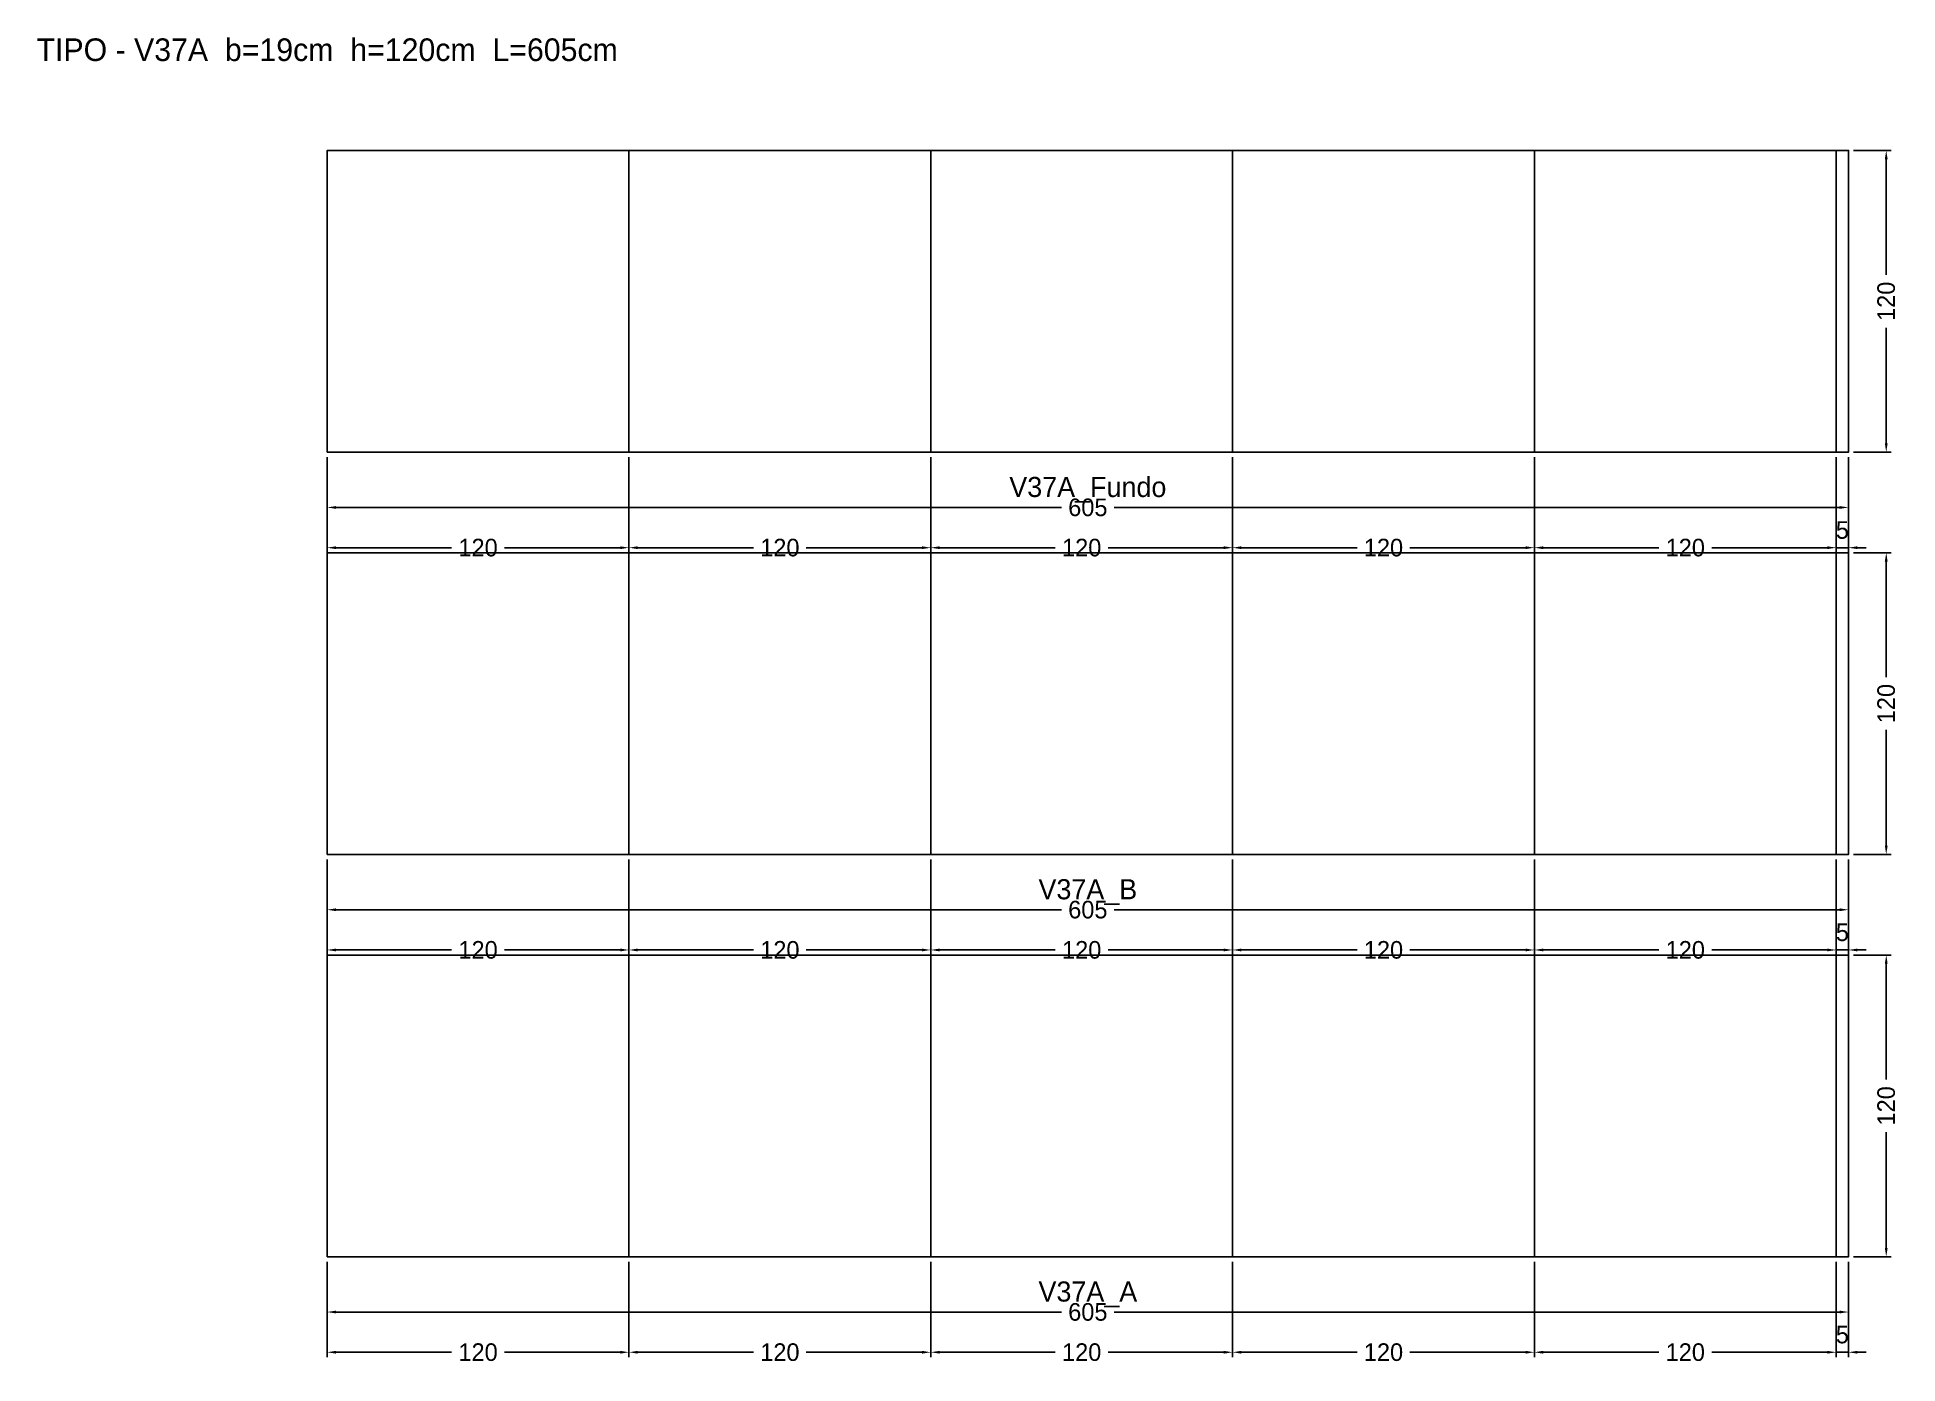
# Model space of a CAD drawing. Header units: metres. Extents: x -115 to 624, y -43 to 485.
import ezdxf

# ---------------------------------------------------------------- set-up
doc = ezdxf.new("R2010")
doc.units = ezdxf.units.M
for name, color, linetype in [('COTA', 3, 'Continuous'), ('NOMENCLATURA', 2, 'Continuous'), ('Paineis', 7, 'Continuous'), ('Texto Secao', 2, 'Continuous')]:
    doc.layers.add(name, color=color, linetype=linetype)
doc.dimstyles.new('COTA_VIG', dxfattribs={"dimtxt": 7, "dimasz": 3.5, "dimexe": 2, "dimexo": 2, "dimgap": 1.5, "dimtad": 1, "dimdec": 1, "dimcen": 2.5, "dimclrd": 3, "dimclre": 3, "dimclrt": 3, "dimazin": 3, "dimtfac": 1, "dimtmove": 0, "dimatfit": 3})

# ---------------------------------------------------------------- blocks, each defined once
blk = doc.blocks.new('_CLOSEDFILLED')
at = {"color": 0, "linetype": 'BYBLOCK'}
blk.add_solid([(-1, 0.16), (0, 0), (-1, -0.16)], dxfattribs=at)
blk = doc.blocks.new('*D1')
at = {"color": 3}
for p, q in [((0, -2), (0, -24)), ((604.9, -2), (604.9, -24)), ((3.5, -22), (291.95, -22)), ((312.95, -22), (601.4, -22))]:
    blk.add_line(p, q, dxfattribs=at)
at = {"layer": 'Defpoints'}
for p in [(0, 0), (604.9, 0), (0, -22)]:
    blk.add_point(p, dxfattribs=at)
at = {"layer": 'COTA', "color": 3, "xscale": 3.5, "yscale": 3.5, "rotation": 180}
blk.add_blockref('_CLOSEDFILLED', (0, -22), dxfattribs=at)
at = {"layer": 'COTA', "color": 3, "xscale": 3.5, "yscale": 3.5}
blk.add_blockref('_CLOSEDFILLED', (604.9, -22), dxfattribs=at)
at = {"layer": 'COTA', "color": 3, "insert": (302.45, -22), "char_height": 7, "attachment_point": 5}
blk.add_mtext('605', dxfattribs=at)
blk = doc.blocks.new('*D2')
at = {"color": 3}
for p, q in [((0, -2), (0, -40)), ((120, -2), (120, -40)), ((3.5, -38), (49.5, -38)), ((70.5, -38), (116.5, -38))]:
    blk.add_line(p, q, dxfattribs=at)
at = {"layer": 'Defpoints'}
for p in [(0, 0), (120, 0), (0, -38)]:
    blk.add_point(p, dxfattribs=at)
at = {"layer": 'COTA', "color": 3, "xscale": 3.5, "yscale": 3.5, "rotation": 180}
blk.add_blockref('_CLOSEDFILLED', (0, -38), dxfattribs=at)
at = {"layer": 'COTA', "color": 3, "xscale": 3.5, "yscale": 3.5}
blk.add_blockref('_CLOSEDFILLED', (120, -38), dxfattribs=at)
at = {"layer": 'COTA', "color": 3, "insert": (60, -38), "char_height": 7, "attachment_point": 5}
blk.add_mtext('120', dxfattribs=at)
blk = doc.blocks.new('*D3')
at = {"color": 3}
for p, q in [((120, -2), (120, -40)), ((240, -2), (240, -40)), ((123.5, -38), (169.5, -38)), ((190.5, -38), (236.5, -38))]:
    blk.add_line(p, q, dxfattribs=at)
at = {"layer": 'Defpoints'}
for p in [(120, 0), (240, 0), (120, -38)]:
    blk.add_point(p, dxfattribs=at)
at = {"layer": 'COTA', "color": 3, "xscale": 3.5, "yscale": 3.5, "rotation": 180}
blk.add_blockref('_CLOSEDFILLED', (120, -38), dxfattribs=at)
at = {"layer": 'COTA', "color": 3, "xscale": 3.5, "yscale": 3.5}
blk.add_blockref('_CLOSEDFILLED', (240, -38), dxfattribs=at)
at = {"layer": 'COTA', "color": 3, "insert": (180, -38), "char_height": 7, "attachment_point": 5}
blk.add_mtext('120', dxfattribs=at)
blk = doc.blocks.new('*D4')
at = {"color": 3}
for p, q in [((240, -2), (240, -40)), ((360, -2), (360, -40)), ((243.5, -38), (289.5, -38)), ((310.5, -38), (356.5, -38))]:
    blk.add_line(p, q, dxfattribs=at)
at = {"layer": 'Defpoints'}
for p in [(240, 0), (360, 0), (240, -38)]:
    blk.add_point(p, dxfattribs=at)
at = {"layer": 'COTA', "color": 3, "xscale": 3.5, "yscale": 3.5, "rotation": 180}
blk.add_blockref('_CLOSEDFILLED', (240, -38), dxfattribs=at)
at = {"layer": 'COTA', "color": 3, "xscale": 3.5, "yscale": 3.5}
blk.add_blockref('_CLOSEDFILLED', (360, -38), dxfattribs=at)
at = {"layer": 'COTA', "color": 3, "insert": (300, -38), "char_height": 7, "attachment_point": 5}
blk.add_mtext('120', dxfattribs=at)
blk = doc.blocks.new('*D5')
at = {"color": 3}
for p, q in [((360, -2), (360, -40)), ((480, -2), (480, -40)), ((363.5, -38), (409.5, -38)), ((430.5, -38), (476.5, -38))]:
    blk.add_line(p, q, dxfattribs=at)
at = {"layer": 'Defpoints'}
for p in [(360, 0), (480, 0), (360, -38)]:
    blk.add_point(p, dxfattribs=at)
at = {"layer": 'COTA', "color": 3, "xscale": 3.5, "yscale": 3.5, "rotation": 180}
blk.add_blockref('_CLOSEDFILLED', (360, -38), dxfattribs=at)
at = {"layer": 'COTA', "color": 3, "xscale": 3.5, "yscale": 3.5}
blk.add_blockref('_CLOSEDFILLED', (480, -38), dxfattribs=at)
at = {"layer": 'COTA', "color": 3, "insert": (420, -38), "char_height": 7, "attachment_point": 5}
blk.add_mtext('120', dxfattribs=at)
blk = doc.blocks.new('*D6')
at = {"color": 3}
for p, q in [((480, -2), (480, -40)), ((600, -2), (600, -40)), ((483.5, -38), (529.5, -38)), ((550.5, -38), (596.5, -38))]:
    blk.add_line(p, q, dxfattribs=at)
at = {"layer": 'Defpoints'}
for p in [(480, 0), (600, 0), (480, -38)]:
    blk.add_point(p, dxfattribs=at)
at = {"layer": 'COTA', "color": 3, "xscale": 3.5, "yscale": 3.5, "rotation": 180}
blk.add_blockref('_CLOSEDFILLED', (480, -38), dxfattribs=at)
at = {"layer": 'COTA', "color": 3, "xscale": 3.5, "yscale": 3.5}
blk.add_blockref('_CLOSEDFILLED', (600, -38), dxfattribs=at)
at = {"layer": 'COTA', "color": 3, "insert": (540, -38), "char_height": 7, "attachment_point": 5}
blk.add_mtext('120', dxfattribs=at)
blk = doc.blocks.new('*D7')
at = {"color": 3}
for p, q in [((600, -2), (600, -40)), ((604.9, -2), (604.9, -40)), ((596.5, -38), (593, -38)), ((600, -38), (604.9, -38)), ((608.4, -38), (611.9, -38))]:
    blk.add_line(p, q, dxfattribs=at)
at = {"layer": 'Defpoints'}
for p in [(600, 0), (604.9, 0), (600, -38)]:
    blk.add_point(p, dxfattribs=at)
at = {"layer": 'COTA', "color": 3, "xscale": 3.5, "yscale": 3.5}
blk.add_blockref('_CLOSEDFILLED', (600, -38), dxfattribs=at)
at = {"layer": 'COTA', "color": 3, "xscale": 3.5, "yscale": 3.5, "rotation": 180}
blk.add_blockref('_CLOSEDFILLED', (604.9, -38), dxfattribs=at)
at = {"layer": 'COTA', "color": 3, "insert": (602.45, -31), "char_height": 7, "attachment_point": 5}
blk.add_mtext('5', dxfattribs=at)
blk = doc.blocks.new('*D8')
at = {"color": 3}
for p, q in [((606.9, 120), (621.9, 120)), ((619.9, 70.5), (619.9, 116.5)), ((619.9, 3.5), (619.9, 49.5)), ((606.9, 0), (621.9, 0))]:
    blk.add_line(p, q, dxfattribs=at)
at = {"layer": 'Defpoints'}
for p in [(604.9, 120), (604.9, 0), (619.9, 0)]:
    blk.add_point(p, dxfattribs=at)
at = {"layer": 'COTA', "color": 3, "xscale": 3.5, "yscale": 3.5}
for p, rotation in [((619.9, 120), 90), ((619.9, 0), 270)]:
    blk.add_blockref('_CLOSEDFILLED', p, dxfattribs=dict(at, rotation=rotation))
at = {"layer": 'COTA', "color": 3, "insert": (619.9, 60), "char_height": 7, "attachment_point": 5, "rotation": 90}
blk.add_mtext('120', dxfattribs=at)
blk = doc.blocks.new('*D9')
at = {"color": 3}
for p, q in [((0, 158), (0, 136)), ((604.9, 158), (604.9, 136)), ((3.5, 138), (291.95, 138)), ((312.95, 138), (601.4, 138))]:
    blk.add_line(p, q, dxfattribs=at)
at = {"layer": 'Defpoints'}
for p in [(0, 160), (604.9, 160), (0, 138)]:
    blk.add_point(p, dxfattribs=at)
at = {"layer": 'COTA', "color": 3, "xscale": 3.5, "yscale": 3.5, "rotation": 180}
blk.add_blockref('_CLOSEDFILLED', (0, 138), dxfattribs=at)
at = {"layer": 'COTA', "color": 3, "xscale": 3.5, "yscale": 3.5}
blk.add_blockref('_CLOSEDFILLED', (604.9, 138), dxfattribs=at)
at = {"layer": 'COTA', "color": 3, "insert": (302.45, 138), "char_height": 7, "attachment_point": 5}
blk.add_mtext('605', dxfattribs=at)
blk = doc.blocks.new('*D10')
at = {"color": 3}
for p, q in [((0, 158), (0, 120)), ((120, 158), (120, 120)), ((3.5, 122), (49.5, 122)), ((70.5, 122), (116.5, 122))]:
    blk.add_line(p, q, dxfattribs=at)
at = {"layer": 'Defpoints'}
for p in [(0, 160), (120, 160), (0, 122)]:
    blk.add_point(p, dxfattribs=at)
at = {"layer": 'COTA', "color": 3, "xscale": 3.5, "yscale": 3.5, "rotation": 180}
blk.add_blockref('_CLOSEDFILLED', (0, 122), dxfattribs=at)
at = {"layer": 'COTA', "color": 3, "xscale": 3.5, "yscale": 3.5}
blk.add_blockref('_CLOSEDFILLED', (120, 122), dxfattribs=at)
at = {"layer": 'COTA', "color": 3, "insert": (60, 122), "char_height": 7, "attachment_point": 5}
blk.add_mtext('120', dxfattribs=at)
blk = doc.blocks.new('*D11')
at = {"color": 3}
for p, q in [((120, 158), (120, 120)), ((240, 158), (240, 120)), ((123.5, 122), (169.5, 122)), ((190.5, 122), (236.5, 122))]:
    blk.add_line(p, q, dxfattribs=at)
at = {"layer": 'Defpoints'}
for p in [(120, 160), (240, 160), (120, 122)]:
    blk.add_point(p, dxfattribs=at)
at = {"layer": 'COTA', "color": 3, "xscale": 3.5, "yscale": 3.5, "rotation": 180}
blk.add_blockref('_CLOSEDFILLED', (120, 122), dxfattribs=at)
at = {"layer": 'COTA', "color": 3, "xscale": 3.5, "yscale": 3.5}
blk.add_blockref('_CLOSEDFILLED', (240, 122), dxfattribs=at)
at = {"layer": 'COTA', "color": 3, "insert": (180, 122), "char_height": 7, "attachment_point": 5}
blk.add_mtext('120', dxfattribs=at)
blk = doc.blocks.new('*D12')
at = {"color": 3}
for p, q in [((240, 158), (240, 120)), ((360, 158), (360, 120)), ((243.5, 122), (289.5, 122)), ((310.5, 122), (356.5, 122))]:
    blk.add_line(p, q, dxfattribs=at)
at = {"layer": 'Defpoints'}
for p in [(240, 160), (360, 160), (240, 122)]:
    blk.add_point(p, dxfattribs=at)
at = {"layer": 'COTA', "color": 3, "xscale": 3.5, "yscale": 3.5, "rotation": 180}
blk.add_blockref('_CLOSEDFILLED', (240, 122), dxfattribs=at)
at = {"layer": 'COTA', "color": 3, "xscale": 3.5, "yscale": 3.5}
blk.add_blockref('_CLOSEDFILLED', (360, 122), dxfattribs=at)
at = {"layer": 'COTA', "color": 3, "insert": (300, 122), "char_height": 7, "attachment_point": 5}
blk.add_mtext('120', dxfattribs=at)
blk = doc.blocks.new('*D13')
at = {"color": 3}
for p, q in [((360, 158), (360, 120)), ((480, 158), (480, 120)), ((363.5, 122), (409.5, 122)), ((430.5, 122), (476.5, 122))]:
    blk.add_line(p, q, dxfattribs=at)
at = {"layer": 'Defpoints'}
for p in [(360, 160), (480, 160), (360, 122)]:
    blk.add_point(p, dxfattribs=at)
at = {"layer": 'COTA', "color": 3, "xscale": 3.5, "yscale": 3.5, "rotation": 180}
blk.add_blockref('_CLOSEDFILLED', (360, 122), dxfattribs=at)
at = {"layer": 'COTA', "color": 3, "xscale": 3.5, "yscale": 3.5}
blk.add_blockref('_CLOSEDFILLED', (480, 122), dxfattribs=at)
at = {"layer": 'COTA', "color": 3, "insert": (420, 122), "char_height": 7, "attachment_point": 5}
blk.add_mtext('120', dxfattribs=at)
blk = doc.blocks.new('*D14')
at = {"color": 3}
for p, q in [((480, 158), (480, 120)), ((600, 158), (600, 120)), ((483.5, 122), (529.5, 122)), ((550.5, 122), (596.5, 122))]:
    blk.add_line(p, q, dxfattribs=at)
at = {"layer": 'Defpoints'}
for p in [(480, 160), (600, 160), (480, 122)]:
    blk.add_point(p, dxfattribs=at)
at = {"layer": 'COTA', "color": 3, "xscale": 3.5, "yscale": 3.5, "rotation": 180}
blk.add_blockref('_CLOSEDFILLED', (480, 122), dxfattribs=at)
at = {"layer": 'COTA', "color": 3, "xscale": 3.5, "yscale": 3.5}
blk.add_blockref('_CLOSEDFILLED', (600, 122), dxfattribs=at)
at = {"layer": 'COTA', "color": 3, "insert": (540, 122), "char_height": 7, "attachment_point": 5}
blk.add_mtext('120', dxfattribs=at)
blk = doc.blocks.new('*D15')
at = {"color": 3}
for p, q in [((600, 158), (600, 120)), ((604.9, 158), (604.9, 120)), ((596.5, 122), (593, 122)), ((600, 122), (604.9, 122)), ((608.4, 122), (611.9, 122))]:
    blk.add_line(p, q, dxfattribs=at)
at = {"layer": 'Defpoints'}
for p in [(600, 160), (604.9, 160), (600, 122)]:
    blk.add_point(p, dxfattribs=at)
at = {"layer": 'COTA', "color": 3, "xscale": 3.5, "yscale": 3.5}
blk.add_blockref('_CLOSEDFILLED', (600, 122), dxfattribs=at)
at = {"layer": 'COTA', "color": 3, "xscale": 3.5, "yscale": 3.5, "rotation": 180}
blk.add_blockref('_CLOSEDFILLED', (604.9, 122), dxfattribs=at)
at = {"layer": 'COTA', "color": 3, "insert": (602.45, 129), "char_height": 7, "attachment_point": 5}
blk.add_mtext('5', dxfattribs=at)
blk = doc.blocks.new('*D16')
at = {"color": 3}
for p, q in [((606.9, 280), (621.9, 280)), ((619.9, 230.5), (619.9, 276.5)), ((619.9, 163.5), (619.9, 209.5)), ((606.9, 160), (621.9, 160))]:
    blk.add_line(p, q, dxfattribs=at)
at = {"layer": 'Defpoints'}
for p in [(604.9, 280), (604.9, 160), (619.9, 160)]:
    blk.add_point(p, dxfattribs=at)
at = {"layer": 'COTA', "color": 3, "xscale": 3.5, "yscale": 3.5}
for p, rotation in [((619.9, 280), 90), ((619.9, 160), 270)]:
    blk.add_blockref('_CLOSEDFILLED', p, dxfattribs=dict(at, rotation=rotation))
at = {"layer": 'COTA', "color": 3, "insert": (619.9, 220), "char_height": 7, "attachment_point": 5, "rotation": 90}
blk.add_mtext('120', dxfattribs=at)
blk = doc.blocks.new('*D17')
at = {"color": 3}
for p, q in [((0, 318), (0, 296)), ((604.9, 318), (604.9, 296)), ((3.5, 298), (291.95, 298)), ((312.95, 298), (601.4, 298))]:
    blk.add_line(p, q, dxfattribs=at)
at = {"layer": 'Defpoints'}
for p in [(0, 320), (604.9, 320), (0, 298)]:
    blk.add_point(p, dxfattribs=at)
at = {"layer": 'COTA', "color": 3, "xscale": 3.5, "yscale": 3.5, "rotation": 180}
blk.add_blockref('_CLOSEDFILLED', (0, 298), dxfattribs=at)
at = {"layer": 'COTA', "color": 3, "xscale": 3.5, "yscale": 3.5}
blk.add_blockref('_CLOSEDFILLED', (604.9, 298), dxfattribs=at)
at = {"layer": 'COTA', "color": 3, "insert": (302.45, 298), "char_height": 7, "attachment_point": 5}
blk.add_mtext('605', dxfattribs=at)
blk = doc.blocks.new('*D18')
at = {"color": 3}
for p, q in [((0, 318), (0, 280)), ((120, 318), (120, 280)), ((3.5, 282), (49.5, 282)), ((70.5, 282), (116.5, 282))]:
    blk.add_line(p, q, dxfattribs=at)
at = {"layer": 'Defpoints'}
for p in [(0, 320), (120, 320), (0, 282)]:
    blk.add_point(p, dxfattribs=at)
at = {"layer": 'COTA', "color": 3, "xscale": 3.5, "yscale": 3.5, "rotation": 180}
blk.add_blockref('_CLOSEDFILLED', (0, 282), dxfattribs=at)
at = {"layer": 'COTA', "color": 3, "xscale": 3.5, "yscale": 3.5}
blk.add_blockref('_CLOSEDFILLED', (120, 282), dxfattribs=at)
at = {"layer": 'COTA', "color": 3, "insert": (60, 282), "char_height": 7, "attachment_point": 5}
blk.add_mtext('120', dxfattribs=at)
blk = doc.blocks.new('*D19')
at = {"color": 3}
for p, q in [((120, 318), (120, 280)), ((240, 318), (240, 280)), ((123.5, 282), (169.5, 282)), ((190.5, 282), (236.5, 282))]:
    blk.add_line(p, q, dxfattribs=at)
at = {"layer": 'Defpoints'}
for p in [(120, 320), (240, 320), (120, 282)]:
    blk.add_point(p, dxfattribs=at)
at = {"layer": 'COTA', "color": 3, "xscale": 3.5, "yscale": 3.5, "rotation": 180}
blk.add_blockref('_CLOSEDFILLED', (120, 282), dxfattribs=at)
at = {"layer": 'COTA', "color": 3, "xscale": 3.5, "yscale": 3.5}
blk.add_blockref('_CLOSEDFILLED', (240, 282), dxfattribs=at)
at = {"layer": 'COTA', "color": 3, "insert": (180, 282), "char_height": 7, "attachment_point": 5}
blk.add_mtext('120', dxfattribs=at)
blk = doc.blocks.new('*D20')
at = {"color": 3}
for p, q in [((240, 318), (240, 280)), ((360, 318), (360, 280)), ((243.5, 282), (289.5, 282)), ((310.5, 282), (356.5, 282))]:
    blk.add_line(p, q, dxfattribs=at)
at = {"layer": 'Defpoints'}
for p in [(240, 320), (360, 320), (240, 282)]:
    blk.add_point(p, dxfattribs=at)
at = {"layer": 'COTA', "color": 3, "xscale": 3.5, "yscale": 3.5, "rotation": 180}
blk.add_blockref('_CLOSEDFILLED', (240, 282), dxfattribs=at)
at = {"layer": 'COTA', "color": 3, "xscale": 3.5, "yscale": 3.5}
blk.add_blockref('_CLOSEDFILLED', (360, 282), dxfattribs=at)
at = {"layer": 'COTA', "color": 3, "insert": (300, 282), "char_height": 7, "attachment_point": 5}
blk.add_mtext('120', dxfattribs=at)
blk = doc.blocks.new('*D21')
at = {"color": 3}
for p, q in [((360, 318), (360, 280)), ((480, 318), (480, 280)), ((363.5, 282), (409.5, 282)), ((430.5, 282), (476.5, 282))]:
    blk.add_line(p, q, dxfattribs=at)
at = {"layer": 'Defpoints'}
for p in [(360, 320), (480, 320), (360, 282)]:
    blk.add_point(p, dxfattribs=at)
at = {"layer": 'COTA', "color": 3, "xscale": 3.5, "yscale": 3.5, "rotation": 180}
blk.add_blockref('_CLOSEDFILLED', (360, 282), dxfattribs=at)
at = {"layer": 'COTA', "color": 3, "xscale": 3.5, "yscale": 3.5}
blk.add_blockref('_CLOSEDFILLED', (480, 282), dxfattribs=at)
at = {"layer": 'COTA', "color": 3, "insert": (420, 282), "char_height": 7, "attachment_point": 5}
blk.add_mtext('120', dxfattribs=at)
blk = doc.blocks.new('*D22')
at = {"color": 3}
for p, q in [((480, 318), (480, 280)), ((600, 318), (600, 280)), ((483.5, 282), (529.5, 282)), ((550.5, 282), (596.5, 282))]:
    blk.add_line(p, q, dxfattribs=at)
at = {"layer": 'Defpoints'}
for p in [(480, 320), (600, 320), (480, 282)]:
    blk.add_point(p, dxfattribs=at)
at = {"layer": 'COTA', "color": 3, "xscale": 3.5, "yscale": 3.5, "rotation": 180}
blk.add_blockref('_CLOSEDFILLED', (480, 282), dxfattribs=at)
at = {"layer": 'COTA', "color": 3, "xscale": 3.5, "yscale": 3.5}
blk.add_blockref('_CLOSEDFILLED', (600, 282), dxfattribs=at)
at = {"layer": 'COTA', "color": 3, "insert": (540, 282), "char_height": 7, "attachment_point": 5}
blk.add_mtext('120', dxfattribs=at)
blk = doc.blocks.new('*D23')
at = {"color": 3}
for p, q in [((600, 318), (600, 280)), ((604.9, 318), (604.9, 280)), ((596.5, 282), (593, 282)), ((600, 282), (604.9, 282)), ((608.4, 282), (611.9, 282))]:
    blk.add_line(p, q, dxfattribs=at)
at = {"layer": 'Defpoints'}
for p in [(600, 320), (604.9, 320), (600, 282)]:
    blk.add_point(p, dxfattribs=at)
at = {"layer": 'COTA', "color": 3, "xscale": 3.5, "yscale": 3.5}
blk.add_blockref('_CLOSEDFILLED', (600, 282), dxfattribs=at)
at = {"layer": 'COTA', "color": 3, "xscale": 3.5, "yscale": 3.5, "rotation": 180}
blk.add_blockref('_CLOSEDFILLED', (604.9, 282), dxfattribs=at)
at = {"layer": 'COTA', "color": 3, "insert": (602.45, 289), "char_height": 7, "attachment_point": 5}
blk.add_mtext('5', dxfattribs=at)
blk = doc.blocks.new('*D24')
at = {"color": 3}
for p, q in [((606.9, 440), (621.9, 440)), ((619.9, 390.5), (619.9, 436.5)), ((619.9, 323.5), (619.9, 369.5)), ((606.9, 320), (621.9, 320))]:
    blk.add_line(p, q, dxfattribs=at)
at = {"layer": 'Defpoints'}
for p in [(604.9, 440), (604.9, 320), (619.9, 320)]:
    blk.add_point(p, dxfattribs=at)
at = {"layer": 'COTA', "color": 3, "xscale": 3.5, "yscale": 3.5}
for p, rotation in [((619.9, 440), 90), ((619.9, 320), 270)]:
    blk.add_blockref('_CLOSEDFILLED', p, dxfattribs=dict(at, rotation=rotation))
at = {"layer": 'COTA', "color": 3, "insert": (619.9, 380), "char_height": 7, "attachment_point": 5, "rotation": 90}
blk.add_mtext('120', dxfattribs=at)

msp = doc.modelspace()

# ---------------------------------------------------------------- linework, layer by layer
at = {"layer": 'Paineis'}
for points in [[(0, 320), (120, 320), (120, 440), (0, 440)], [(120, 320), (240, 320), (240, 440), (120, 440)], [(240, 320), (360, 320), (360, 440), (240, 440)], [(360, 320), (480, 320), (480, 440), (360, 440)], [(480, 320), (600, 320), (600, 440), (480, 440)], [(600, 320), (604.9, 320), (604.9, 440), (600, 440)], [(0, 160), (120, 160), (120, 280), (0, 280)], [(120, 160), (240, 160), (240, 280), (120, 280)], [(240, 160), (360, 160), (360, 280), (240, 280)], [(360, 160), (480, 160), (480, 280), (360, 280)], [(480, 160), (600, 160), (600, 280), (480, 280)], [(600, 160), (604.9, 160), (604.9, 280), (600, 280)], [(0, 0), (120, 0), (120, 120), (0, 120)], [(120, 0), (240, 0), (240, 120), (120, 120)], [(240, 0), (360, 0), (360, 120), (240, 120)], [(360, 0), (480, 0), (480, 120), (360, 120)], [(480, 0), (600, 0), (600, 120), (480, 120)], [(600, 0), (604.9, 0), (604.9, 120), (600, 120)]]:
    msp.add_lwpolyline(points, close=True, dxfattribs=at)

# ---------------------------------------------------------------- texts
at = {"layer": 'NOMENCLATURA', "insert": (0, 480), "char_height": 9, "width": 624.9, "attachment_point": 5}
msp.add_mtext('TIPO - V37A  b=19cm  h=120cm  L=605cm', dxfattribs=at)
at = {"layer": 'Texto Secao', "char_height": 8, "width": 624.9, "attachment_point": 5}
for s, insert in [('V37A_Fundo', (302.45, 305)), ('V37A_B', (302.45, 145)), ('V37A_A', (302.45, -15))]:
    msp.add_mtext(s, dxfattribs=dict(at, insert=insert))

# ---------------------------------------------------------------- dimensions: what is measured, and where the dimension line sits
at = {"layer": 'COTA'}
for base, p1, p2, picture, middle in [((619.9, 320), (604.9, 320), (604.9, 440), '*D24', (619.9, 380)), ((619.9, 160), (604.9, 160), (604.9, 280), '*D16', (619.9, 220)), ((619.9, 0), (604.9, 0), (604.9, 120), '*D8', (619.9, 60))]:
    dim = msp.add_linear_dim(base=base, p1=p1, p2=p2, angle=90, dimstyle='COTA_VIG', dxfattribs=at)
    dim.commit()
    dim.dimension.update_dxf_attribs({"geometry": picture, "text_midpoint": middle})
for base, p1, p2, picture, middle in [((0, 298), (0, 320), (604.9, 320), '*D17', (302.45, 298)), ((0, 282), (0, 320), (120, 320), '*D18', (60, 282)), ((120, 282), (120, 320), (240, 320), '*D19', (180, 282)), ((240, 282), (240, 320), (360, 320), '*D20', (300, 282)), ((360, 282), (360, 320), (480, 320), '*D21', (420, 282)), ((480, 282), (480, 320), (600, 320), '*D22', (540, 282)), ((600, 282), (600, 320), (604.9, 320), '*D23', (602.45, 289)), ((0, 138), (0, 160), (604.9, 160), '*D9', (302.45, 138)), ((0, 122), (0, 160), (120, 160), '*D10', (60, 122)), ((120, 122), (120, 160), (240, 160), '*D11', (180, 122)), ((240, 122), (240, 160), (360, 160), '*D12', (300, 122)), ((360, 122), (360, 160), (480, 160), '*D13', (420, 122)), ((480, 122), (480, 160), (600, 160), '*D14', (540, 122)), ((600, 122), (600, 160), (604.9, 160), '*D15', (602.45, 129)), ((0, -22), (0, 0), (604.9, 0), '*D1', (302.45, -22)), ((0, -38), (0, 0), (120, 0), '*D2', (60, -38)), ((120, -38), (120, 0), (240, 0), '*D3', (180, -38)), ((240, -38), (240, 0), (360, 0), '*D4', (300, -38)), ((360, -38), (360, 0), (480, 0), '*D5', (420, -38)), ((480, -38), (480, 0), (600, 0), '*D6', (540, -38)), ((600, -38), (600, 0), (604.9, 0), '*D7', (602.45, -31))]:
    dim = msp.add_linear_dim(base=base, p1=p1, p2=p2, dimstyle='COTA_VIG', dxfattribs=at)
    dim.commit()
    dim.dimension.update_dxf_attribs({"geometry": picture, "text_midpoint": middle})

doc.saveas('drawing.dxf')
